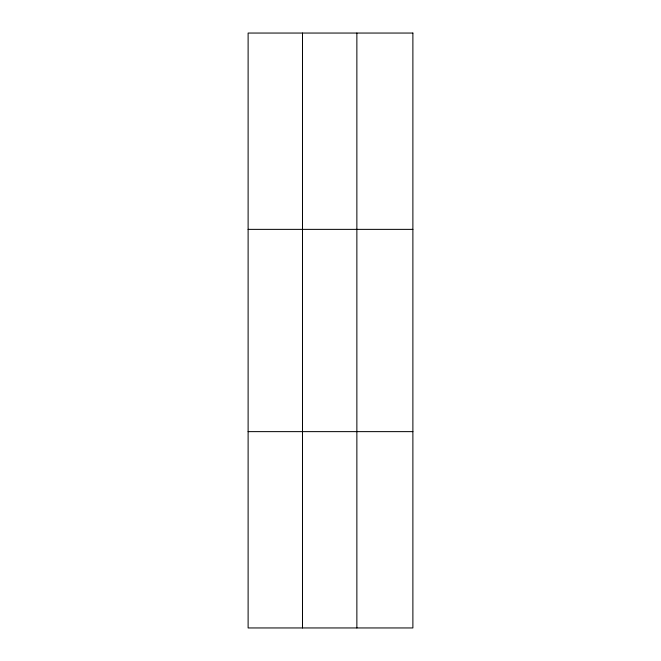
<?xml version="1.0" encoding="UTF-8"?>
<svg xmlns="http://www.w3.org/2000/svg" width="661" height="661" viewBox="0 0 661 661"><rect width="100%" height="100%" fill="white"/><g stroke="black" fill="none" stroke-linecap="round" stroke-linejoin="round"><path stroke-width="0.99" d="M302.49 627.95L302.49 33.05M356.866 627.95L356.866 33.05M248.115 229.367L412.885 229.367M248.115 431.633L412.885 431.633M412.885 33.05L412.885 627.95L248.115 627.95L248.115 33.05L412.885 33.05"/></g></svg>
